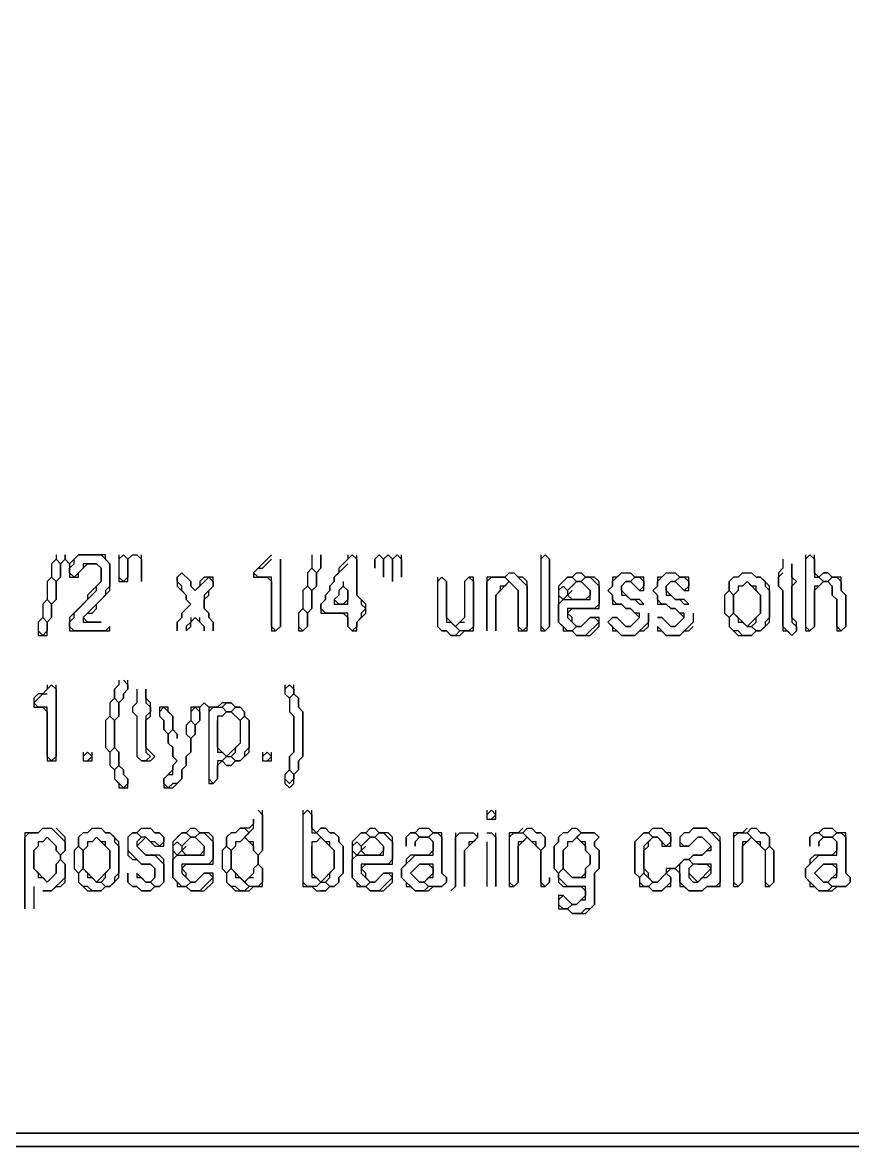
# Model space of a CAD drawing. Header units: metres. Extents: x 29 to 985, y 15 to 633.
# Drawn here: x 161.67 to 197.94, y 14.51 to 63.67 of the extents above; entities that cross this region are included whole.
import ezdxf

# ---------------------------------------------------------------- set-up
doc = ezdxf.new("R2010")
doc.units = ezdxf.units.M
for name, color, linetype in [('EXTERIOR_WALL_HIGHLIGHT', 2, 'CONTINUOUS'), ('INTERIOR_WALL_HIGHLIGHT', 4, 'CONTINUOUS'), ('ORIGINAL_DRAWING', 8, 'CONTINUOUS')]:
    doc.layers.add(name, color=color, linetype=linetype)

msp = doc.modelspace()

# ---------------------------------------------------------------- linework, layer by layer
at = {"layer": 'EXTERIOR_WALL_HIGHLIGHT'}
msp.add_lwpolyline([(29.216, 632.745), (29.02, 632.549), (29.02, 14.706), (29.216, 14.51), (985.294, 14.51), (985.49, 14.706), (985.49, 632.549), (985.294, 632.745)], close=True, dxfattribs=at)
at = {"layer": 'INTERIOR_WALL_HIGHLIGHT'}
for points in [[(29.412, 632.745), (985.098, 632.745), (985.49, 632.353), (985.49, 14.902), (985.098, 14.51), (29.412, 14.51), (29.02, 14.902), (29.02, 632.353)], [(29.608, 117.451), (29.608, 15.098), (240.588, 15.098), (240.784, 15.294), (240.784, 117.451)], [(29.608, 117.255), (29.804, 117.451), (240.588, 117.451), (240.784, 117.255), (240.784, 15.49), (240.392, 15.098), (29.804, 15.098), (29.608, 15.294)]]:
    msp.add_lwpolyline(points, close=True, dxfattribs=at)
at = {"layer": 'ORIGINAL_DRAWING'}
for points in [[(163.137, 40.392), (163.137, 40.196), (162.941, 40), (162.941, 39.412), (162.745, 39.216), (162.745, 38.431), (162.549, 38.235), (162.549, 37.647), (162.353, 37.451), (162.353, 36.863), (162.745, 36.863), (162.745, 37.451), (162.941, 37.647), (162.941, 38.235), (163.137, 38.431), (163.137, 39.216), (163.333, 39.412), (163.333, 40), (163.529, 40.196), (163.725, 40), (163.725, 39.412), (164.118, 39.412), (164.118, 39.608), (164.51, 40), (164.902, 40), (165.098, 39.804), (165.098, 39.216), (164.51, 38.627), (164.51, 38.431), (163.725, 37.647), (163.725, 37.059), (165.49, 37.059), (165.49, 37.255), (165.294, 37.059), (163.922, 37.059), (163.725, 37.255), (163.725, 37.451), (163.922, 37.647), (163.922, 37.843), (164.902, 38.824), (164.902, 39.02), (165.098, 39.216), (165.098, 39.804), (164.902, 40), (164.314, 40), (164.314, 39.804), (163.922, 39.412), (163.725, 39.608), (163.725, 39.804), (163.922, 40), (163.922, 40.196), (164.118, 40.392), (165.098, 40.392), (165.49, 40), (165.49, 39.02), (165.294, 38.824), (165.294, 38.627), (164.314, 37.647), (164.314, 37.451), (165.098, 37.451), (164.51, 37.451), (164.314, 37.647), (164.51, 37.843), (164.706, 37.843), (164.902, 38.039), (164.902, 38.235), (165.49, 38.824), (165.49, 40), (165.294, 40.196), (165.294, 40.392), (164.118, 40.392), (163.725, 40), (163.529, 40.196), (163.529, 40.392), (163.529, 40.196), (163.333, 40), (163.137, 40.196)], [(165.882, 40.196), (166.078, 40.392), (166.275, 40.196), (166.275, 39.412), (166.078, 39.216), (165.882, 39.412)], [(165.882, 40.392), (165.882, 39.216), (166.275, 39.216), (166.275, 40.196), (166.471, 40.392), (166.667, 40.392), (166.863, 40.196), (166.863, 39.216), (166.863, 40.392)], [(172.549, 40.392), (171.765, 39.608), (171.765, 39.412), (172.353, 39.412), (172.549, 39.216), (172.549, 37.059), (172.745, 37.059), (172.941, 37.255), (172.941, 40.196), (172.941, 37.255), (172.745, 37.059), (172.549, 37.255), (172.549, 39.412), (171.961, 39.412), (171.765, 39.608), (171.961, 39.804), (172.157, 39.804), (172.549, 40.196)], [(174.314, 40.392), (174.314, 39.804), (174.118, 39.608), (174.118, 39.02), (173.922, 38.824), (173.922, 38.039), (173.725, 37.843), (173.725, 37.059), (173.922, 37.059), (174.118, 37.255), (174.118, 37.843), (174.314, 38.039), (174.314, 38.824), (174.51, 39.02), (174.51, 39.608), (174.706, 39.804), (174.706, 40.392), (174.706, 39.804), (174.51, 39.608), (174.314, 39.804)], [(175.882, 40.196), (176.078, 40.392), (176.275, 40.196), (176.275, 38.627), (176.471, 38.431), (176.471, 38.235), (176.667, 38.039), (176.471, 37.843), (176.471, 37.647), (176.275, 37.451), (176.275, 37.255), (176.078, 37.059), (175.882, 37.255), (175.882, 37.843), (174.902, 37.843), (174.706, 38.039), (174.706, 38.235), (174.902, 38.431), (174.902, 38.627), (175.098, 38.824), (175.098, 39.02), (175.294, 39.216), (175.294, 39.412), (175.882, 40)], [(175.882, 40.392), (175.882, 40.196), (175.49, 39.804), (175.49, 39.608), (175.294, 39.412), (175.294, 39.216), (175.098, 39.02), (175.098, 38.824), (174.902, 38.627), (174.902, 38.431), (174.706, 38.235), (174.706, 37.843), (175.686, 37.843), (175.882, 37.647), (175.882, 37.255), (176.078, 37.059), (176.275, 37.059), (176.275, 37.451), (176.667, 37.843), (176.667, 38.235), (176.275, 38.627), (176.275, 40.392)], [(177.255, 40.392), (177.059, 40.196), (177.059, 39.804), (177.059, 40.196), (177.255, 40.392), (177.451, 40.196), (177.451, 39.412), (177.451, 40.196), (177.647, 40.392), (177.843, 40.196), (177.843, 39.216), (177.843, 40.196), (178.039, 40.392), (178.235, 40.196), (178.235, 39.412), (178.235, 40.392)], [(184.314, 40.196), (184.51, 40.392), (184.706, 40.196), (184.706, 37.255), (184.51, 37.059), (184.314, 37.255)], [(184.314, 40.392), (184.314, 37.059), (184.51, 37.059), (184.706, 37.255), (184.706, 40.196), (184.51, 40.392)], [(195.882, 40.196), (196.078, 40.392), (196.275, 40.196), (196.275, 39.412), (196.471, 39.412), (196.667, 39.216), (196.471, 39.02), (196.275, 39.02), (196.275, 37.255), (196.078, 37.059), (195.882, 37.255)], [(195.882, 40.392), (195.882, 37.059), (196.078, 37.059), (196.275, 37.255), (196.275, 38.824), (196.667, 39.216), (196.863, 39.216), (197.059, 39.02), (197.059, 38.627), (197.255, 38.431), (197.255, 37.059), (197.451, 37.059), (197.647, 37.255), (197.647, 38.627), (197.451, 38.824), (197.451, 39.412), (197.059, 39.412), (196.863, 39.608), (196.667, 39.608), (196.471, 39.412), (196.275, 39.608), (196.275, 40.392)], [(162.941, 40), (163.137, 40.196), (163.333, 40), (163.333, 39.412), (163.137, 39.216), (162.941, 39.412)], [(194.902, 40.196), (194.902, 39.804), (194.706, 39.608), (194.706, 39.02), (194.902, 38.824), (194.902, 37.059), (195.098, 37.059), (195.294, 36.863), (195.49, 37.059), (195.49, 37.451), (195.294, 37.647), (195.294, 39.02), (195.49, 39.216), (195.294, 39.412), (195.294, 40), (195.294, 37.451), (195.49, 37.255), (195.49, 37.059), (195.294, 36.863), (194.902, 37.255), (194.902, 38.824), (194.706, 39.02), (194.706, 39.412), (194.902, 39.608)], [(162.745, 39.216), (162.941, 39.412), (163.137, 39.216), (163.137, 38.431), (162.941, 38.235), (162.745, 38.431)], [(168.627, 39.608), (168.431, 39.412), (168.431, 39.02), (168.824, 38.627), (168.824, 38.431), (169.02, 38.235), (168.627, 37.843), (168.627, 37.647), (168.431, 37.451), (168.431, 37.059), (168.431, 37.451), (168.627, 37.647), (168.627, 37.843), (169.02, 38.235), (168.824, 38.431), (168.824, 38.627), (168.627, 38.824), (168.627, 39.02), (168.431, 39.216), (168.431, 39.412), (168.627, 39.608), (169.02, 39.216), (169.02, 39.02), (169.216, 38.824), (169.804, 39.412), (170, 39.216), (170, 39.02), (169.608, 38.627), (169.608, 38.039), (169.804, 37.843), (169.804, 37.647), (170, 37.451), (170, 37.059), (170, 37.451), (169.804, 37.647), (169.804, 37.843), (169.608, 38.039), (169.608, 38.431), (169.804, 38.627), (169.804, 38.824), (170, 39.02), (170, 39.412), (169.608, 39.412), (169.412, 39.216), (169.412, 39.02), (169.216, 38.824), (169.02, 39.02), (169.02, 39.216)], [(174.118, 39.608), (174.314, 39.804), (174.51, 39.608), (174.51, 39.02), (174.314, 38.824), (174.118, 39.02)], [(179.804, 39.216), (180, 39.412), (180.196, 39.216), (180.196, 37.451), (180.392, 37.451), (180.784, 37.059), (180.588, 36.863), (180.392, 36.863), (180.196, 37.059), (180, 37.059), (179.804, 37.255)], [(179.804, 39.412), (179.804, 37.255), (180, 37.059), (180.196, 37.059), (180.392, 36.863), (180.784, 36.863), (180.98, 37.059), (181.373, 37.059), (181.373, 39.412), (181.176, 39.412), (180.98, 39.216), (180.98, 37.647), (180.588, 37.255), (180.196, 37.647), (180.196, 39.216), (180, 39.412)], [(180.98, 39.216), (181.176, 39.412), (181.373, 39.216), (181.373, 37.255), (181.176, 37.059), (180.784, 37.059), (180.588, 37.255), (180.784, 37.451), (180.98, 37.451)], [(182.941, 39.608), (182.745, 39.412), (181.961, 39.412), (181.961, 37.059), (181.961, 39.216), (182.157, 39.412), (182.745, 39.412), (182.941, 39.216), (182.745, 39.02), (182.549, 39.02), (182.549, 38.824), (182.353, 38.627), (182.353, 37.059), (182.353, 38.627), (182.941, 39.216), (183.333, 38.824), (183.333, 37.059), (183.725, 37.059), (183.725, 39.216), (183.529, 39.412), (183.333, 39.412), (183.137, 39.608)], [(182.745, 39.412), (182.941, 39.608), (183.137, 39.608), (183.725, 39.02), (183.725, 37.255), (183.529, 37.059), (183.333, 37.255), (183.333, 38.824)], [(185.882, 39.608), (185.686, 39.412), (185.49, 39.412), (185.098, 39.02), (185.098, 37.451), (185.294, 37.255), (185.294, 37.059), (185.686, 37.059), (185.882, 36.863), (186.471, 36.863), (186.863, 37.255), (186.863, 37.647), (186.471, 37.647), (186.078, 37.255), (185.882, 37.255), (185.686, 37.451), (185.686, 37.647), (185.49, 37.843), (185.686, 38.039), (186.863, 38.039), (186.863, 39.216), (186.667, 39.412), (186.275, 39.412), (186.078, 39.608)], [(186.078, 39.216), (186.275, 39.412), (186.471, 39.412), (186.863, 39.02), (186.863, 38.235), (186.667, 38.039), (185.49, 38.039), (185.49, 37.647), (185.882, 37.255), (185.686, 37.059), (185.49, 37.059), (185.098, 37.451), (185.098, 38.235), (185.294, 38.431), (186.471, 38.431), (186.471, 38.824)], [(185.294, 39.216), (185.49, 39.412), (185.686, 39.412), (185.882, 39.216), (185.49, 38.824), (185.294, 39.02)], [(185.686, 39.412), (185.882, 39.608), (186.078, 39.608), (186.275, 39.412), (186.078, 39.216), (185.882, 39.216)], [(187.843, 39.608), (187.647, 39.412), (187.451, 39.412), (187.451, 39.02), (187.255, 38.824), (187.451, 38.627), (187.451, 38.235), (187.843, 38.235), (188.039, 38.039), (188.235, 38.039), (188.627, 37.647), (188.235, 37.255), (188.039, 37.255), (187.647, 37.647), (187.451, 37.647), (187.255, 37.451), (187.451, 37.255), (187.451, 37.059), (187.647, 37.059), (187.843, 36.863), (188.431, 36.863), (188.627, 37.059), (188.824, 37.059), (189.02, 37.255), (189.02, 37.843), (189.02, 37.451), (188.431, 36.863), (187.843, 36.863), (187.255, 37.451), (187.451, 37.647), (187.647, 37.647), (188.039, 37.255), (188.235, 37.255), (188.627, 37.647), (188.627, 37.843), (188.431, 37.843), (188.235, 38.039), (188.039, 38.039), (187.843, 38.235), (187.647, 38.235), (187.451, 38.431), (187.451, 38.627), (187.255, 38.824), (187.451, 39.02), (187.451, 39.216), (187.843, 39.608), (188.235, 39.608), (188.431, 39.412), (188.235, 39.216), (188.039, 39.216), (187.843, 39.02), (187.843, 38.627), (188.039, 38.627), (188.235, 38.431), (188.431, 38.431), (188.627, 38.235), (188.824, 38.235), (188.627, 38.431), (188.235, 38.431), (187.843, 38.824), (187.843, 39.02), (188.039, 39.216), (188.235, 39.216), (188.627, 38.824), (188.824, 38.824), (188.824, 39.412), (188.431, 39.412), (188.235, 39.608)], [(188.235, 39.216), (188.431, 39.412), (188.627, 39.412), (188.824, 39.216), (188.824, 39.02), (188.627, 38.824)], [(189.804, 39.608), (189.608, 39.412), (189.412, 39.412), (189.412, 39.02), (189.216, 38.824), (189.412, 38.627), (189.412, 38.235), (189.804, 38.235), (190, 38.039), (190.196, 38.039), (190.588, 37.647), (190.196, 37.255), (190, 37.255), (189.608, 37.647), (189.412, 37.647), (189.608, 37.647), (190, 37.255), (190.196, 37.255), (190.588, 37.647), (190.588, 37.843), (190.392, 37.843), (190.196, 38.039), (190, 38.039), (189.804, 38.235), (189.608, 38.235), (189.412, 38.431), (189.412, 38.627), (189.216, 38.824), (189.412, 39.02), (189.412, 39.216), (189.804, 39.608), (190.196, 39.608), (190.392, 39.412), (190.196, 39.216), (190, 39.216), (189.804, 39.02), (189.804, 38.627), (190, 38.627), (190.196, 38.431), (190.392, 38.431), (190.588, 38.235), (190.784, 38.235), (190.588, 38.431), (190.196, 38.431), (189.804, 38.824), (189.804, 39.02), (190, 39.216), (190.196, 39.216), (190.588, 38.824), (190.784, 38.824), (190.784, 39.412), (190.392, 39.412), (190.196, 39.608)], [(190.196, 39.216), (190.392, 39.412), (190.588, 39.412), (190.784, 39.216), (190.784, 39.02), (190.588, 38.824)], [(193.137, 39.608), (192.941, 39.412), (192.745, 39.412), (192.549, 39.216), (192.549, 38.824), (192.353, 38.627), (192.353, 37.843), (192.549, 37.647), (192.549, 37.255), (192.941, 36.863), (193.529, 36.863), (193.725, 37.059), (193.922, 37.059), (194.314, 37.451), (194.314, 39.02), (193.922, 39.412), (193.725, 39.412), (193.529, 39.608)], [(192.941, 39.412), (193.137, 39.608), (193.529, 39.608), (193.725, 39.412), (193.922, 39.412), (194.118, 39.216), (194.118, 39.02), (194.314, 38.824), (194.314, 37.647), (194.118, 37.451), (194.118, 37.255), (193.922, 37.059), (193.725, 37.059), (193.529, 37.255), (193.725, 37.451), (193.725, 37.647), (193.922, 37.843), (193.922, 38.627), (193.725, 38.824), (193.725, 39.02), (193.529, 39.02), (193.333, 39.216), (193.137, 39.02), (192.941, 39.02), (192.941, 38.824), (192.745, 38.627), (192.549, 38.824), (192.549, 39.216), (192.745, 39.412)], [(196.471, 39.412), (196.667, 39.608), (196.863, 39.608), (197.059, 39.412), (196.863, 39.216), (196.667, 39.216)], [(196.863, 39.216), (197.059, 39.412), (197.255, 39.412), (197.451, 39.216), (197.451, 38.824), (197.647, 38.627), (197.647, 37.255), (197.451, 37.059), (197.255, 37.255), (197.255, 38.431), (197.059, 38.627), (197.059, 39.02)], [(173.922, 38.824), (174.118, 39.02), (174.314, 38.824), (174.314, 38.039), (174.118, 37.843), (173.922, 38.039)], [(175.686, 39.216), (175.686, 39.02), (175.49, 38.824), (175.49, 38.627), (175.294, 38.431), (175.294, 38.235), (175.882, 38.235), (175.882, 38.824), (175.686, 39.02)], [(175.49, 38.824), (175.686, 39.02), (175.882, 38.824), (175.882, 38.431), (175.686, 38.235), (175.49, 38.235), (175.294, 38.431), (175.49, 38.627)], [(185.098, 38.824), (185.294, 39.02), (185.49, 38.824), (185.49, 38.627), (185.294, 38.431), (185.098, 38.627)], [(185.686, 39.02), (185.882, 39.216), (186.078, 39.216), (186.471, 38.824), (186.471, 38.627), (186.275, 38.431), (185.686, 38.431), (185.49, 38.627), (185.686, 38.824)], [(193.333, 39.216), (193.922, 38.627), (193.922, 37.843), (193.333, 37.255), (192.745, 37.843), (192.745, 38.627)], [(162.549, 38.235), (162.745, 38.431), (162.941, 38.235), (162.941, 37.647), (162.745, 37.451), (162.549, 37.647)], [(192.353, 38.627), (192.549, 38.824), (192.745, 38.627), (192.745, 37.843), (192.549, 37.647), (192.353, 37.843)], [(173.725, 37.843), (173.922, 38.039), (174.118, 37.843), (174.118, 37.255), (173.922, 37.059), (173.725, 37.255)], [(162.353, 37.451), (162.549, 37.647), (162.745, 37.451), (162.745, 37.059), (162.549, 36.863), (162.353, 37.059)], [(169.02, 37.647), (169.02, 37.451), (168.824, 37.255), (168.824, 37.059), (169.02, 37.255), (169.02, 37.451), (169.216, 37.647), (169.608, 37.255), (169.608, 37.059), (169.608, 37.255), (169.412, 37.451), (169.412, 37.647)], [(186.471, 37.647), (186.667, 37.647), (186.863, 37.451), (186.275, 36.863), (185.882, 36.863), (185.686, 37.059), (185.882, 37.255), (186.078, 37.255)], [(190.98, 37.843), (190.98, 37.451), (190.392, 36.863), (189.804, 36.863), (189.412, 37.255), (189.412, 37.059), (189.608, 37.059), (189.804, 36.863), (190.392, 36.863), (190.588, 37.059), (190.784, 37.059), (190.98, 37.255)], [(192.549, 37.647), (192.745, 37.843), (192.941, 37.647), (192.941, 37.451), (193.137, 37.451), (193.333, 37.255), (193.529, 37.255), (193.725, 37.059), (193.529, 36.863), (193.137, 36.863), (192.941, 37.059), (192.745, 37.059), (192.549, 37.255)], [(162.745, 34.51), (162.941, 34.706), (163.137, 34.51), (163.137, 31.569), (162.941, 31.373), (162.745, 31.569), (162.745, 33.725), (162.353, 33.725), (162.157, 33.922), (162.549, 34.314), (162.745, 34.314)], [(162.745, 34.706), (162.745, 34.51), (162.549, 34.314), (162.353, 34.314), (162.157, 34.118), (162.157, 33.725), (162.549, 33.725), (162.745, 33.529), (162.745, 31.373), (163.137, 31.373), (163.137, 34.706)], [(165.882, 34.902), (165.882, 34.706), (165.686, 34.51), (165.686, 34.118), (165.49, 33.922), (165.49, 33.333), (165.294, 33.137), (165.294, 31.961), (165.49, 31.765), (165.49, 31.176), (165.686, 30.98), (165.686, 30.588), (165.882, 30.392), (165.882, 30.196), (166.275, 30.196), (166.275, 30.588), (166.078, 30.784), (166.078, 30.98), (165.882, 31.176), (165.882, 31.765), (165.686, 31.961), (165.686, 33.137), (165.882, 33.333), (165.882, 33.922), (166.078, 34.118), (166.078, 34.314), (166.275, 34.51), (166.275, 34.902)], [(166.078, 34.902), (166.275, 34.706), (166.275, 34.51), (166.078, 34.314), (166.078, 34.118), (165.882, 33.922), (165.686, 34.118), (165.686, 34.51)], [(166.667, 34.51), (166.667, 33.922), (166.471, 33.725), (166.471, 33.529), (166.667, 33.333), (166.667, 31.569), (166.863, 31.373), (167.255, 31.373), (167.451, 31.569), (167.059, 31.961), (167.059, 33.137), (167.255, 33.333), (167.255, 33.922), (167.059, 34.118), (167.059, 34.51), (167.059, 33.922), (167.255, 33.725), (167.255, 33.529), (167.059, 33.333), (167.059, 31.765), (167.255, 31.569), (167.059, 31.373), (166.863, 31.373), (166.667, 31.569)], [(173.137, 34.51), (173.333, 34.706), (173.529, 34.51), (173.529, 34.314), (173.333, 34.118), (173.137, 34.314)], [(173.137, 34.706), (173.137, 34.314), (173.333, 34.118), (173.333, 33.529), (173.529, 33.333), (173.529, 31.765), (173.333, 31.569), (173.333, 30.98), (173.137, 30.784), (173.137, 30.392), (173.333, 30.196), (173.529, 30.392), (173.529, 30.784), (173.725, 30.98), (173.725, 31.373), (173.922, 31.569), (173.922, 33.529), (173.725, 33.725), (173.725, 34.118), (173.529, 34.314), (173.529, 34.706)], [(165.49, 33.922), (165.686, 34.118), (165.882, 33.922), (165.882, 33.333), (165.686, 33.137), (165.49, 33.333)], [(173.333, 34.118), (173.529, 34.314), (173.725, 34.118), (173.725, 33.725), (173.922, 33.529), (173.922, 31.569), (173.725, 31.373), (173.725, 30.98), (173.529, 30.784), (173.333, 30.98), (173.333, 31.569), (173.529, 31.765), (173.529, 33.333), (173.333, 33.529)], [(169.608, 33.922), (169.412, 33.725), (169.02, 33.725), (169.02, 33.137), (168.824, 32.941), (168.824, 32.549), (169.02, 32.353), (169.02, 31.765), (168.824, 31.569), (168.824, 31.176), (168.627, 30.98), (168.627, 30.588), (168.431, 30.392), (168.235, 30.392), (168.039, 30.196), (167.843, 30.392), (167.843, 30.588), (168.039, 30.784), (168.235, 30.784), (168.235, 31.176), (168.431, 31.373), (168.235, 31.569), (168.235, 31.961), (168.039, 32.157), (168.039, 32.549), (168.235, 32.745), (168.431, 32.549), (168.431, 32.353), (168.431, 32.549), (168.235, 32.745), (168.235, 33.333), (168.039, 33.529), (168.039, 33.725), (167.647, 33.725), (167.647, 33.333), (167.843, 33.137), (167.843, 32.745), (168.039, 32.549), (168.039, 32.157), (168.235, 31.961), (168.235, 31.569), (168.431, 31.373), (168.235, 31.176), (168.235, 30.98), (167.843, 30.588), (167.843, 30.196), (168.235, 30.196), (168.627, 30.588), (168.627, 30.98), (168.824, 31.176), (168.824, 31.569), (169.02, 31.765), (169.02, 32.353), (169.216, 32.549), (169.216, 32.941), (169.412, 33.137), (169.412, 33.725), (169.608, 33.922), (169.804, 33.725), (169.804, 30.392), (170, 30.392), (170.196, 30.588), (170.196, 31.176), (170.392, 31.373), (170.588, 31.176), (170.784, 31.176), (170.98, 31.373), (171.176, 31.373), (171.569, 31.765), (171.569, 33.137), (171.373, 33.333), (171.373, 33.529), (171.176, 33.725), (170.98, 33.725), (170.784, 33.922), (170.392, 33.922), (170.196, 33.725), (169.804, 33.725)], [(167.647, 33.529), (167.843, 33.725), (168.235, 33.333), (168.235, 32.745), (168.039, 32.549), (167.843, 32.745), (167.843, 33.137), (167.647, 33.333)], [(169.02, 33.529), (169.216, 33.725), (169.412, 33.529), (169.412, 33.137), (169.216, 32.941), (169.02, 33.137)], [(169.804, 33.529), (170, 33.725), (170.392, 33.725), (170.588, 33.529), (170.392, 33.333), (170.196, 33.333), (170.196, 31.765), (170.392, 31.765), (170.588, 31.569), (170.392, 31.373), (170.196, 31.373), (170.196, 30.588), (170, 30.392), (169.804, 30.588)], [(170.588, 33.529), (170.784, 33.529), (171.176, 33.137), (171.176, 32.157), (170.588, 31.569), (170.196, 31.961), (170.196, 33.137)], [(170.392, 33.725), (170.588, 33.922), (170.784, 33.922), (170.98, 33.725), (170.784, 33.529), (170.588, 33.529)], [(170.784, 33.529), (170.98, 33.725), (171.176, 33.725), (171.373, 33.529), (171.373, 33.333), (171.176, 33.137)], [(165.294, 33.137), (165.49, 33.333), (165.686, 33.137), (165.686, 31.961), (165.49, 31.765), (165.294, 31.961)], [(168.824, 32.941), (169.02, 33.137), (169.216, 32.941), (169.216, 32.549), (169.02, 32.353), (168.824, 32.549)], [(171.176, 33.137), (171.373, 33.333), (171.569, 33.137), (171.569, 31.961), (171.373, 31.765), (171.373, 31.569), (171.176, 31.373), (170.98, 31.373), (170.784, 31.569), (170.98, 31.765), (170.98, 31.961), (171.176, 32.157)], [(165.49, 31.765), (165.686, 31.961), (165.882, 31.765), (165.882, 31.176), (165.686, 30.98), (165.49, 31.176)], [(164.314, 31.569), (164.51, 31.765), (164.706, 31.569), (164.51, 31.373)], [(164.314, 31.765), (164.314, 31.373), (164.706, 31.373), (164.706, 31.765)], [(170.392, 31.373), (170.588, 31.569), (170.784, 31.569), (170.98, 31.373), (170.784, 31.176), (170.588, 31.176)], [(172.157, 31.569), (172.353, 31.765), (172.549, 31.569), (172.353, 31.373)], [(172.157, 31.765), (172.157, 31.373), (172.549, 31.373), (172.549, 31.765)], [(165.686, 30.98), (165.882, 31.176), (166.078, 30.98), (166.078, 30.784), (166.275, 30.588), (166.275, 30.392), (166.078, 30.196), (165.686, 30.588)], [(173.137, 30.784), (173.333, 30.98), (173.529, 30.784), (173.529, 30.588), (173.333, 30.392), (173.137, 30.588)], [(171.961, 29.216), (172.157, 29.02), (172.157, 27.451), (171.961, 27.255), (171.765, 27.451), (171.765, 27.843), (171.569, 27.843), (171.373, 28.039), (171.765, 28.431), (171.765, 28.824), (171.765, 28.627), (171.569, 28.431), (171.176, 28.431), (170.98, 28.235), (170.784, 28.235), (170.588, 28.039), (170.588, 27.647), (170.392, 27.451), (170.392, 26.667), (170.588, 26.471), (170.588, 26.078), (170.98, 25.686), (171.569, 25.686), (171.765, 25.882), (172.157, 25.882), (172.157, 26.667), (171.961, 26.863), (171.961, 27.255), (172.157, 27.451), (172.157, 29.216)], [(173.922, 29.02), (174.118, 29.216), (174.314, 29.02), (174.314, 28.235), (174.51, 28.235), (174.706, 28.039), (174.51, 27.843), (174.314, 27.843), (174.314, 26.275), (174.51, 26.275), (174.706, 26.078), (174.51, 25.882), (174.118, 25.882), (173.922, 26.078)], [(173.922, 29.216), (173.922, 25.882), (174.314, 25.882), (174.51, 25.686), (174.902, 25.686), (175.098, 25.882), (175.294, 25.882), (175.49, 26.078), (175.49, 26.275), (175.686, 26.471), (175.686, 27.647), (175.49, 27.843), (175.49, 28.039), (175.294, 28.235), (175.098, 28.235), (174.902, 28.431), (174.706, 28.431), (174.51, 28.235), (174.314, 28.431), (174.314, 29.216)], [(181.961, 29.02), (182.157, 29.216), (182.353, 29.02), (182.157, 28.824)], [(181.961, 29.216), (181.961, 28.824), (182.353, 28.824), (182.353, 29.216)], [(162.549, 28.431), (162.353, 28.235), (161.765, 28.235), (161.765, 24.902), (161.765, 28.039), (161.961, 28.235), (162.353, 28.235), (162.549, 28.431), (162.941, 28.431), (163.529, 27.843), (163.529, 27.451), (163.333, 27.255), (163.137, 27.451), (163.137, 27.647), (162.745, 28.039), (162.549, 27.843), (162.353, 27.843), (162.353, 27.647), (162.157, 27.451), (162.157, 26.667), (162.353, 26.471), (162.353, 26.275), (162.549, 26.275), (162.745, 26.078), (163.137, 26.471), (163.137, 26.863), (163.333, 27.059), (163.529, 26.863), (163.529, 26.275), (162.941, 25.686), (162.549, 25.686), (162.941, 25.686), (163.137, 25.882), (163.333, 25.882), (163.529, 26.078), (163.529, 26.863), (163.333, 27.059), (163.333, 27.255), (163.529, 27.451), (163.529, 28.039), (163.137, 28.431)], [(162.745, 28.039), (163.137, 27.647), (163.137, 27.451), (163.333, 27.255), (163.333, 27.059), (163.137, 26.863), (163.137, 26.471), (162.745, 26.078), (162.157, 26.667), (162.157, 27.451)], [(164.706, 28.431), (164.51, 28.235), (164.314, 28.235), (164.118, 28.039), (164.118, 27.647), (163.922, 27.451), (163.922, 26.667), (164.118, 26.471), (164.118, 26.078), (164.51, 25.686), (165.098, 25.686), (165.294, 25.882), (165.49, 25.882), (165.882, 26.275), (165.882, 27.843), (165.49, 28.235), (165.294, 28.235), (165.098, 28.431)], [(164.51, 28.235), (164.706, 28.431), (165.098, 28.431), (165.294, 28.235), (165.49, 28.235), (165.686, 28.039), (165.686, 27.843), (165.882, 27.647), (165.882, 26.471), (165.686, 26.275), (165.686, 26.078), (165.49, 25.882), (165.294, 25.882), (165.098, 26.078), (165.294, 26.275), (165.294, 26.471), (165.49, 26.667), (165.49, 27.451), (165.294, 27.647), (165.294, 27.843), (165.098, 27.843), (164.902, 28.039), (164.706, 27.843), (164.51, 27.843), (164.51, 27.647), (164.314, 27.451), (164.118, 27.647), (164.118, 28.039), (164.314, 28.235)], [(164.902, 28.039), (165.49, 27.451), (165.49, 26.667), (164.902, 26.078), (164.314, 26.667), (164.314, 27.451)], [(166.863, 28.431), (166.667, 28.235), (166.471, 28.235), (166.275, 28.039), (166.275, 27.255), (166.471, 27.059), (166.667, 27.059), (166.863, 26.863), (167.255, 26.863), (167.451, 26.667), (167.451, 26.275), (167.255, 26.078), (167.059, 26.078), (166.667, 26.471), (166.667, 26.275), (166.863, 26.275), (167.059, 26.078), (167.255, 26.078), (167.451, 25.882), (167.255, 25.686), (166.863, 25.686), (166.667, 25.882), (166.471, 25.882), (166.275, 26.078), (166.275, 26.471), (166.275, 26.078), (166.471, 25.882), (166.667, 25.882), (166.863, 25.686), (167.255, 25.686), (167.451, 25.882), (167.647, 25.882), (167.843, 26.078), (167.843, 27.059), (167.647, 27.255), (167.059, 27.255), (166.667, 27.647), (167.059, 28.039), (167.451, 27.647), (167.843, 27.647), (167.843, 28.039), (167.647, 28.235), (167.451, 28.235), (167.255, 28.431)], [(166.275, 28.039), (166.471, 28.235), (166.667, 28.235), (166.863, 28.039), (166.667, 27.843), (166.667, 27.647), (167.059, 27.255), (167.451, 27.255), (167.843, 26.863), (167.843, 26.078), (167.647, 25.882), (167.451, 25.882), (167.255, 26.078), (167.451, 26.275), (167.451, 26.667), (167.255, 26.863), (166.863, 26.863), (166.275, 27.451)], [(166.667, 28.235), (166.863, 28.431), (167.255, 28.431), (167.451, 28.235), (167.647, 28.235), (167.843, 28.039), (167.843, 27.843), (167.647, 27.647), (167.451, 27.843), (167.255, 27.843), (167.059, 28.039), (166.863, 28.039)], [(169.02, 28.431), (168.824, 28.235), (168.627, 28.235), (168.235, 27.843), (168.235, 26.275), (168.431, 26.078), (168.431, 25.882), (168.824, 25.882), (169.02, 25.686), (169.608, 25.686), (170, 26.078), (170, 26.471), (169.608, 26.471), (169.216, 26.078), (169.02, 26.078), (168.824, 26.275), (168.824, 26.471), (168.627, 26.667), (168.824, 26.863), (170, 26.863), (170, 28.039), (169.804, 28.235), (169.412, 28.235), (169.216, 28.431)], [(169.216, 28.039), (169.412, 28.235), (169.608, 28.235), (170, 27.843), (170, 27.059), (169.804, 26.863), (168.627, 26.863), (168.627, 26.471), (169.02, 26.078), (168.824, 25.882), (168.627, 25.882), (168.235, 26.275), (168.235, 27.059), (168.431, 27.255), (169.608, 27.255), (169.608, 27.647)], [(168.431, 28.039), (168.627, 28.235), (168.824, 28.235), (169.02, 28.039), (168.627, 27.647), (168.431, 27.843)], [(168.824, 27.843), (169.02, 28.039), (169.216, 28.039), (169.608, 27.647), (169.608, 27.451), (169.412, 27.255), (168.824, 27.255), (168.627, 27.451), (168.824, 27.647)], [(168.824, 28.235), (169.02, 28.431), (169.216, 28.431), (169.412, 28.235), (169.216, 28.039), (169.02, 28.039)], [(170.98, 28.235), (171.176, 28.431), (171.373, 28.431), (171.569, 28.235), (171.176, 27.843), (170.98, 27.843), (170.98, 27.647), (170.784, 27.451), (170.588, 27.647), (170.588, 28.039), (170.784, 28.235)], [(171.373, 28.039), (171.765, 27.647), (171.765, 27.451), (171.961, 27.255), (171.961, 26.863), (171.765, 26.667), (171.765, 26.471), (171.373, 26.078), (170.784, 26.667), (170.784, 27.451)], [(174.706, 28.039), (175.294, 27.451), (175.294, 26.667), (174.706, 26.078), (174.314, 26.471), (174.314, 27.647)], [(174.51, 28.235), (174.706, 28.431), (174.902, 28.431), (175.098, 28.235), (175.294, 28.235), (175.49, 28.039), (175.49, 27.843), (175.686, 27.647), (175.686, 26.471), (175.49, 26.275), (175.49, 26.078), (175.294, 25.882), (175.098, 25.882), (174.902, 26.078), (175.098, 26.275), (175.098, 26.471), (175.294, 26.667), (175.294, 27.451), (175.098, 27.647), (175.098, 27.843), (174.902, 27.843)], [(176.863, 28.431), (176.667, 28.235), (176.471, 28.235), (176.078, 27.843), (176.078, 26.275), (176.275, 26.078), (176.275, 25.882), (176.667, 25.882), (176.863, 25.686), (177.451, 25.686), (177.843, 26.078), (177.843, 26.471), (177.451, 26.471), (177.059, 26.078), (176.863, 26.078), (176.667, 26.275), (176.667, 26.471), (176.471, 26.667), (176.667, 26.863), (177.843, 26.863), (177.843, 28.039), (177.647, 28.235), (177.255, 28.235), (177.059, 28.431)], [(177.059, 28.039), (177.255, 28.235), (177.451, 28.235), (177.843, 27.843), (177.843, 27.059), (177.647, 26.863), (176.471, 26.863), (176.471, 26.471), (176.863, 26.078), (176.667, 25.882), (176.471, 25.882), (176.078, 26.275), (176.078, 27.059), (176.275, 27.255), (177.451, 27.255), (177.451, 27.647)], [(176.275, 28.039), (176.471, 28.235), (176.667, 28.235), (176.863, 28.039), (176.471, 27.647), (176.275, 27.843)], [(176.667, 27.843), (176.863, 28.039), (177.059, 28.039), (177.451, 27.647), (177.451, 27.451), (177.255, 27.255), (176.667, 27.255), (176.471, 27.451), (176.667, 27.647)], [(176.667, 28.235), (176.863, 28.431), (177.059, 28.431), (177.255, 28.235), (177.059, 28.039), (176.863, 28.039)], [(179.02, 28.431), (178.824, 28.235), (178.627, 28.235), (178.431, 28.039), (178.431, 27.647), (178.431, 28.039), (178.627, 28.235), (178.824, 28.235), (179.02, 28.039), (178.824, 27.843), (178.824, 27.647), (178.824, 27.843), (179.02, 28.039), (179.412, 28.039), (179.608, 27.843), (179.608, 27.451), (179.412, 27.255), (178.627, 27.255), (178.431, 27.059), (178.431, 26.863), (178.235, 26.667), (178.235, 26.275), (178.431, 26.078), (178.431, 25.882), (178.627, 25.882), (178.824, 25.686), (179.412, 25.686), (179.608, 25.882), (180, 25.882), (180.196, 26.078), (180.196, 26.275), (180, 26.471), (180, 28.235), (179.608, 28.235), (179.412, 28.431)], [(179.412, 28.039), (179.608, 28.235), (179.804, 28.235), (180, 28.039), (180, 26.471), (180.196, 26.275), (180.196, 26.078), (180, 25.882), (179.412, 25.882), (179.216, 26.078), (179.412, 26.275), (179.608, 26.275), (179.608, 26.863), (179.02, 26.863), (178.627, 26.471), (179.02, 26.078), (179.216, 26.078), (179.412, 25.882), (179.216, 25.686), (178.824, 25.686), (178.235, 26.275), (178.235, 26.667), (178.824, 27.255), (179.608, 27.255), (179.608, 27.843)], [(178.824, 28.235), (179.02, 28.431), (179.412, 28.431), (179.608, 28.235), (179.412, 28.039), (179.02, 28.039)], [(180.588, 28.235), (180.588, 25.882), (180.392, 25.686), (180.588, 25.882), (180.588, 28.039), (180.784, 28.235), (181.373, 28.235), (181.569, 28.039), (181.373, 27.843), (181.176, 27.843), (181.176, 27.647), (180.98, 27.451), (180.98, 25.882), (180.98, 27.451), (181.569, 28.039), (181.569, 28.235)], [(181.961, 28.235), (182.157, 28.235), (182.353, 28.039), (182.353, 25.882), (182.353, 28.235)], [(183.529, 28.431), (183.333, 28.235), (182.941, 28.235), (182.941, 25.882), (183.137, 25.882), (183.333, 26.078), (183.333, 27.647), (183.725, 28.039), (184.314, 27.451), (184.314, 25.882), (184.51, 25.882), (184.706, 26.078), (184.706, 26.275), (184.706, 26.078), (184.51, 25.882), (184.314, 26.078), (184.314, 27.451), (184.51, 27.647), (184.51, 28.039), (184.314, 28.235), (184.118, 28.235), (183.922, 28.431)], [(182.941, 28.039), (183.137, 28.235), (183.529, 28.235), (183.725, 28.039), (183.529, 27.843), (183.333, 27.843), (183.333, 26.078), (183.137, 25.882), (182.941, 26.078)], [(183.529, 28.235), (183.725, 28.431), (183.922, 28.431), (184.118, 28.235), (184.314, 28.235), (184.51, 28.039), (184.51, 27.647), (184.314, 27.451), (184.118, 27.647), (184.118, 27.843), (183.922, 27.843)], [(185.49, 28.235), (185.686, 28.431), (185.882, 28.431), (186.078, 28.235), (185.686, 27.843), (185.49, 27.843), (185.49, 27.647), (185.294, 27.451), (185.294, 26.667), (185.098, 26.471), (184.902, 26.667), (184.902, 27.647), (185.098, 27.843), (185.098, 28.039), (185.294, 28.235)], [(185.686, 28.431), (185.49, 28.235), (185.294, 28.235), (185.098, 28.039), (185.098, 27.843), (184.902, 27.647), (184.902, 26.667), (185.098, 26.471), (185.098, 26.078), (185.294, 25.882), (186.078, 25.882), (186.275, 25.686), (186.275, 25.49), (185.882, 25.098), (185.686, 25.098), (185.294, 25.49), (185.098, 25.49), (185.098, 24.902), (185.49, 24.902), (185.686, 24.706), (186.275, 24.706), (186.667, 25.098), (186.667, 26.471), (186.863, 26.667), (186.863, 27.451), (186.667, 27.647), (186.667, 27.843), (186.863, 28.039), (186.667, 28.235), (186.078, 28.235), (185.882, 28.431)], [(185.882, 28.039), (186.078, 28.235), (186.667, 28.235), (186.863, 28.039), (186.667, 27.843), (186.667, 27.647), (186.863, 27.451), (186.863, 26.667), (186.667, 26.471), (186.667, 25.098), (186.471, 24.902), (186.275, 24.902), (186.078, 24.706), (185.686, 24.706), (185.49, 24.902), (185.686, 25.098), (185.882, 25.098), (186.078, 25.294), (186.275, 25.294), (186.275, 25.882), (185.49, 25.882), (185.098, 26.275), (185.098, 26.471), (185.294, 26.667), (185.686, 26.275), (186.275, 26.275), (186.275, 26.667), (186.471, 26.863), (186.471, 27.255), (186.275, 27.451), (186.275, 27.843), (186.078, 27.843)], [(185.882, 28.039), (186.275, 27.647), (186.275, 27.451), (186.471, 27.255), (186.471, 26.863), (186.275, 26.667), (186.275, 26.471), (186.078, 26.275), (185.686, 26.275), (185.294, 26.667), (185.294, 27.451)], [(189.216, 28.431), (189.02, 28.235), (188.824, 28.235), (188.431, 27.843), (188.431, 26.471), (188.627, 26.275), (188.627, 25.882), (189.02, 25.882), (189.216, 25.686), (189.608, 25.686), (189.804, 25.882), (190, 25.882), (190, 26.275), (189.804, 26.471), (190, 26.667), (190.196, 26.667), (190.392, 26.471), (190.392, 25.882), (190.588, 25.882), (190.784, 25.686), (191.373, 25.686), (191.569, 25.882), (192.157, 25.882), (192.157, 28.039), (191.961, 28.235), (191.765, 28.235), (191.569, 28.431), (190.98, 28.431), (190.784, 28.235), (190.588, 28.235), (190.392, 28.039), (190.392, 27.647), (190.784, 27.647), (191.176, 28.039), (191.373, 28.039), (191.765, 27.647), (191.373, 27.255), (190.98, 27.255), (190.784, 27.059), (190.588, 27.059), (190.196, 26.667), (189.804, 26.667), (189.804, 26.471), (189.412, 26.078), (189.216, 26.078), (189.02, 26.275), (189.02, 26.471), (188.824, 26.667), (188.824, 27.451), (189.02, 27.647), (189.02, 27.843), (189.216, 28.039), (189.412, 28.039), (189.608, 27.843), (189.608, 27.647), (190, 27.647), (190, 28.235), (189.804, 28.235), (189.608, 28.431)], [(188.824, 28.235), (189.02, 28.235), (189.216, 28.039), (188.824, 27.647), (188.824, 26.471), (188.627, 26.275), (188.431, 26.471), (188.431, 27.843)], [(189.02, 28.235), (189.216, 28.431), (189.608, 28.431), (190, 28.039), (190, 27.843), (189.804, 27.647), (189.412, 28.039), (189.216, 28.039)], [(190.98, 28.431), (191.569, 28.431), (192.157, 27.843), (192.157, 26.078), (191.961, 25.882), (191.569, 25.882), (191.373, 25.686), (190.784, 25.686), (190.392, 26.078), (190.392, 26.863), (190.588, 27.059), (190.784, 27.059), (190.98, 26.863), (190.784, 26.667), (190.784, 26.275), (190.98, 26.078), (191.176, 26.078), (191.373, 26.275), (191.569, 26.275), (191.765, 26.471), (191.765, 26.863), (190.98, 26.863), (190.784, 27.059), (190.98, 27.255), (191.373, 27.255), (191.569, 27.451), (191.765, 27.451), (191.765, 27.647), (191.373, 28.039), (191.176, 28.039), (190.784, 27.647), (190.588, 27.647), (190.392, 27.843)], [(193.333, 28.431), (193.137, 28.235), (192.745, 28.235), (192.745, 25.882), (192.941, 25.882), (193.137, 26.078), (193.137, 27.647), (193.529, 28.039), (194.118, 27.451), (194.118, 25.882), (194.314, 25.882), (194.51, 26.078), (194.51, 27.451), (194.314, 27.647), (194.314, 28.039), (194.118, 28.235), (193.922, 28.235), (193.725, 28.431)], [(192.745, 28.039), (192.941, 28.235), (193.333, 28.235), (193.529, 28.039), (193.333, 27.843), (193.137, 27.843), (193.137, 26.078), (192.941, 25.882), (192.745, 26.078)], [(193.333, 28.235), (193.529, 28.431), (193.725, 28.431), (193.922, 28.235), (194.118, 28.235), (194.314, 28.039), (194.314, 27.647), (194.118, 27.451), (193.922, 27.647), (193.922, 27.843), (193.725, 27.843)], [(196.667, 28.431), (196.471, 28.235), (196.275, 28.235), (196.078, 28.039), (196.078, 27.647), (196.078, 28.039), (196.275, 28.235), (196.471, 28.235), (196.667, 28.039), (196.471, 27.843), (196.471, 27.647), (196.471, 27.843), (196.667, 28.039), (197.059, 28.039), (197.255, 27.843), (197.255, 27.451), (197.059, 27.255), (196.275, 27.255), (196.078, 27.059), (196.078, 26.863), (195.882, 26.667), (195.882, 26.275), (196.078, 26.078), (196.078, 25.882), (196.275, 25.882), (196.471, 25.686), (197.059, 25.686), (197.255, 25.882), (197.647, 25.882), (197.843, 26.078), (197.843, 26.275), (197.647, 26.471), (197.647, 28.235), (197.255, 28.235), (197.059, 28.431)], [(197.059, 28.039), (197.255, 28.235), (197.451, 28.235), (197.647, 28.039), (197.647, 26.471), (197.843, 26.275), (197.843, 26.078), (197.647, 25.882), (197.059, 25.882), (196.863, 26.078), (197.059, 26.275), (197.255, 26.275), (197.255, 26.863), (196.667, 26.863), (196.275, 26.471), (196.667, 26.078), (196.863, 26.078), (197.059, 25.882), (196.863, 25.686), (196.471, 25.686), (195.882, 26.275), (195.882, 26.667), (196.471, 27.255), (197.255, 27.255), (197.255, 27.843)], [(196.471, 28.235), (196.667, 28.431), (197.059, 28.431), (197.255, 28.235), (197.059, 28.039), (196.667, 28.039)], [(163.922, 27.451), (164.118, 27.647), (164.314, 27.451), (164.314, 26.667), (164.118, 26.471), (163.922, 26.667)], [(168.235, 27.647), (168.431, 27.843), (168.627, 27.647), (168.627, 27.451), (168.431, 27.255), (168.235, 27.451)], [(170.392, 27.451), (170.588, 27.647), (170.784, 27.451), (170.784, 26.667), (170.588, 26.471), (170.392, 26.667)], [(176.078, 27.647), (176.275, 27.843), (176.471, 27.647), (176.471, 27.451), (176.275, 27.255), (176.078, 27.451)], [(181.961, 27.843), (181.961, 25.882)], [(194.118, 27.451), (194.314, 27.647), (194.51, 27.451), (194.51, 26.078), (194.314, 25.882), (194.118, 26.078)], [(164.118, 26.471), (164.314, 26.667), (164.51, 26.471), (164.51, 26.275), (164.706, 26.275), (164.902, 26.078), (165.098, 26.078), (165.294, 25.882), (165.098, 25.686), (164.706, 25.686), (164.51, 25.882), (164.314, 25.882), (164.118, 26.078)], [(170.588, 26.471), (170.784, 26.667), (170.98, 26.471), (170.98, 26.275), (171.176, 26.275), (171.569, 25.882), (171.373, 25.686), (171.176, 25.686), (170.98, 25.882), (170.784, 25.882), (170.588, 26.078)], [(171.765, 26.667), (171.961, 26.863), (172.157, 26.667), (172.157, 26.078), (171.961, 25.882), (171.569, 25.882), (171.373, 26.078), (171.569, 26.275), (171.765, 26.275)], [(179.02, 26.863), (179.412, 26.863), (179.608, 26.667), (179.608, 26.471), (179.216, 26.078), (179.02, 26.078), (178.627, 26.471)], [(191.176, 26.863), (191.569, 26.863), (191.765, 26.667), (191.176, 26.078), (190.784, 26.471)], [(196.667, 26.863), (197.059, 26.863), (197.255, 26.667), (197.255, 26.471), (196.863, 26.078), (196.667, 26.078), (196.275, 26.471)], [(169.608, 26.471), (169.804, 26.471), (170, 26.275), (169.412, 25.686), (169.02, 25.686), (168.824, 25.882), (169.02, 26.078), (169.216, 26.078)], [(174.51, 25.882), (174.706, 26.078), (174.902, 26.078), (175.098, 25.882), (174.902, 25.686), (174.706, 25.686)], [(177.451, 26.471), (177.647, 26.471), (177.843, 26.275), (177.255, 25.686), (176.863, 25.686), (176.667, 25.882), (176.863, 26.078), (177.059, 26.078)], [(188.627, 26.275), (188.824, 26.471), (189.216, 26.078), (189.02, 25.882), (188.824, 25.882), (188.627, 26.078)], [(189.804, 26.471), (190, 26.275), (190, 26.078), (189.608, 25.686), (189.216, 25.686), (189.02, 25.882), (189.216, 26.078), (189.412, 26.078)], [(162.157, 25.882), (162.157, 24.902)], [(185.098, 25.294), (185.294, 25.49), (185.686, 25.098), (185.49, 24.902), (185.294, 24.902), (185.098, 25.098)]]:
    msp.add_lwpolyline(points, dxfattribs=at)

doc.saveas('drawing.dxf')
